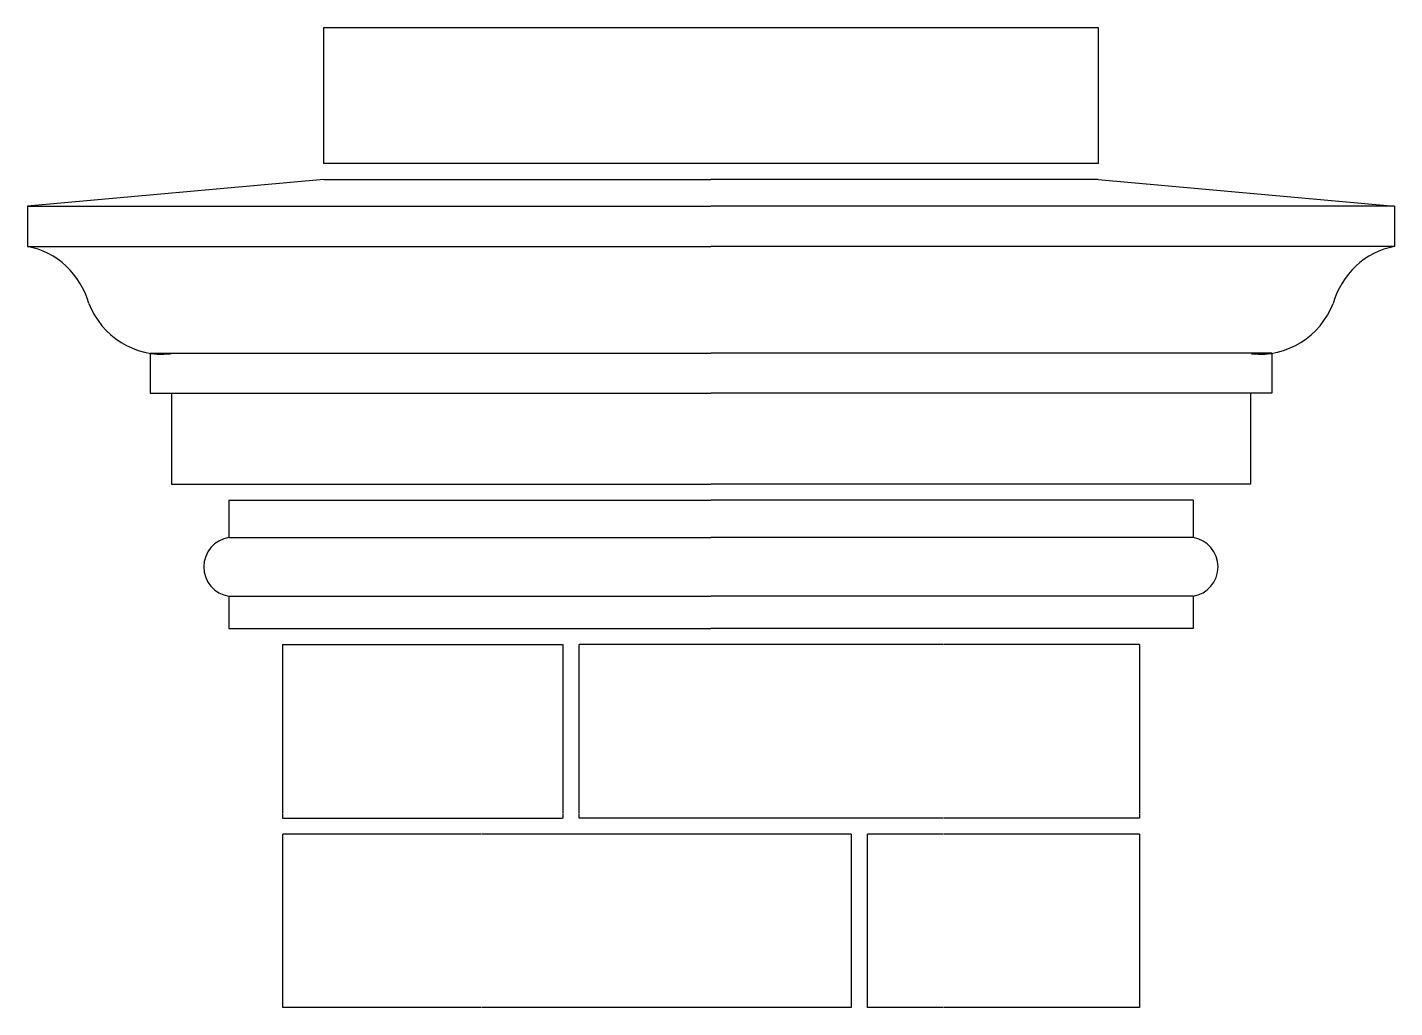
# Model space of a CAD drawing. Extents: x -9127 to 548, y 11049 to 16542.
# Drawn here: x -3529 to -3017, y 16135 to 16502 of the extents above; entities that cross this region are included whole.
import ezdxf

# ---------------------------------------------------------------- set-up
doc = ezdxf.new("R2010")
doc.units = 0
doc.header["$MEASUREMENT"] = 0
doc.linetypes.add('HIDDEN', pattern=[0.375, 0.25, -0.125])
doc.layers.get('0').update_dxf_attribs({"linetype": 'CONTINUOUS'})
doc.layers.add('2', color=5, linetype='HIDDEN')
doc.layers.add('detail', color=7, linetype='CONTINUOUS')

# ---------------------------------------------------------------- blocks, each defined once
blk = doc.blocks.new('1')
at = {"layer": '2'}
for p, q in [((-8854.22, 11362.26), (-8854.22, 11297.26)), ((-8854.22, 11362.26), (-8749.22, 11362.26)), ((-8749.22, 11362.26), (-8749.22, 11297.26)), ((-8743.22, 11362.26), (-8743.22, 11297.26)), ((-8533.22, 11362.26), (-8743.22, 11362.26)), ((-8533.22, 11362.26), (-8533.22, 11297.26)), ((-8854.22, 11297.26), (-8749.22, 11297.26)), ((-8533.22, 11297.26), (-8743.22, 11297.26)), ((-8854.22, 11291.26), (-8854.22, 11226.26)), ((-8641.22, 11291.26), (-8854.22, 11291.26)), ((-8641.22, 11291.26), (-8641.22, 11226.26)), ((-8533.22, 11291.26), (-8635.22, 11291.26)), ((-8635.22, 11291.26), (-8635.22, 11226.26)), ((-8533.22, 11291.26), (-8533.22, 11226.26)), ((-8641.22, 11226.26), (-8854.22, 11226.26)), ((-8533.22, 11226.26), (-8635.22, 11226.26))]:
    blk.add_line(p, q, dxfattribs=at)
at = {"layer": 'detail'}
for p, q in [((-8838.72, 11542.26), (-8838.72, 11593.26)), ((-8838.72, 11593.26), (-8548.72, 11593.26)), ((-8548.72, 11593.26), (-8548.72, 11542.26)), ((-8548.72, 11542.26), (-8838.72, 11542.26)), ((-8838.72, 11536.26), (-8949.72, 11526.26)), ((-8838.72, 11536.26), (-8693.72, 11536.26)), ((-8548.72, 11536.26), (-8693.72, 11536.26)), ((-8548.72, 11536.26), (-8437.72, 11526.26)), ((-8949.72, 11526.26), (-8949.72, 11511.26)), ((-8949.72, 11526.26), (-8693.72, 11526.26)), ((-8437.72, 11526.26), (-8693.72, 11526.26)), ((-8437.72, 11526.26), (-8437.72, 11511.26)), ((-8949.72, 11511.26), (-8693.72, 11511.26)), ((-8437.72, 11511.26), (-8693.72, 11511.26)), ((-8903.72, 11471.26), (-8903.72, 11456.26)), ((-8903.72, 11471.26), (-8693.72, 11471.26)), ((-8483.72, 11471.26), (-8693.72, 11471.26)), ((-8483.72, 11471.26), (-8483.72, 11456.26)), ((-8903.72, 11456.26), (-8693.72, 11456.26)), ((-8895.72, 11456.26), (-8895.72, 11422.26)), ((-8483.72, 11456.26), (-8693.72, 11456.26)), ((-8491.72, 11456.26), (-8491.72, 11422.26)), ((-8895.72, 11422.26), (-8693.72, 11422.26)), ((-8491.72, 11422.26), (-8693.72, 11422.26)), ((-8874.22, 11416.26), (-8874.22, 11402.26)), ((-8874.22, 11416.26), (-8693.72, 11416.26)), ((-8513.22, 11416.26), (-8693.72, 11416.26)), ((-8513.22, 11416.26), (-8513.22, 11402.26)), ((-8874.22, 11402.26), (-8693.72, 11402.26)), ((-8513.22, 11402.26), (-8693.72, 11402.26)), ((-8874.22, 11380.26), (-8874.22, 11368.26)), ((-8874.22, 11380.26), (-8693.72, 11380.26)), ((-8513.22, 11380.26), (-8693.72, 11380.26)), ((-8513.22, 11380.26), (-8513.22, 11368.26)), ((-8874.22, 11368.26), (-8693.72, 11368.26)), ((-8513.22, 11368.26), (-8693.72, 11368.26))]:
    blk.add_line(p, q, dxfattribs=at)
for centre, radius, start, end in [((-8955.48, 11481.99), 29.83, 15.4278, 78.8672), ((-8431.96, 11481.99), 29.83, 101.1328, 164.5722), ((-8898.89, 11500.72), 29.86, 201.2004, 275.2211), ((-8488.56, 11500.72), 29.86, 264.7789, 338.7996), ((-8872.49, 11391.26), 11.14, 98.9607, 261.0393), ((-8514.96, 11391.26), 11.14, 278.9607, 81.0393)]:
    blk.add_arc(centre, radius, start, end, dxfattribs=at)

msp = doc.modelspace()

# ---------------------------------------------------------------- block references
msp.add_blockref('1', (5421.01, 4908.79))

doc.saveas('drawing.dxf')
